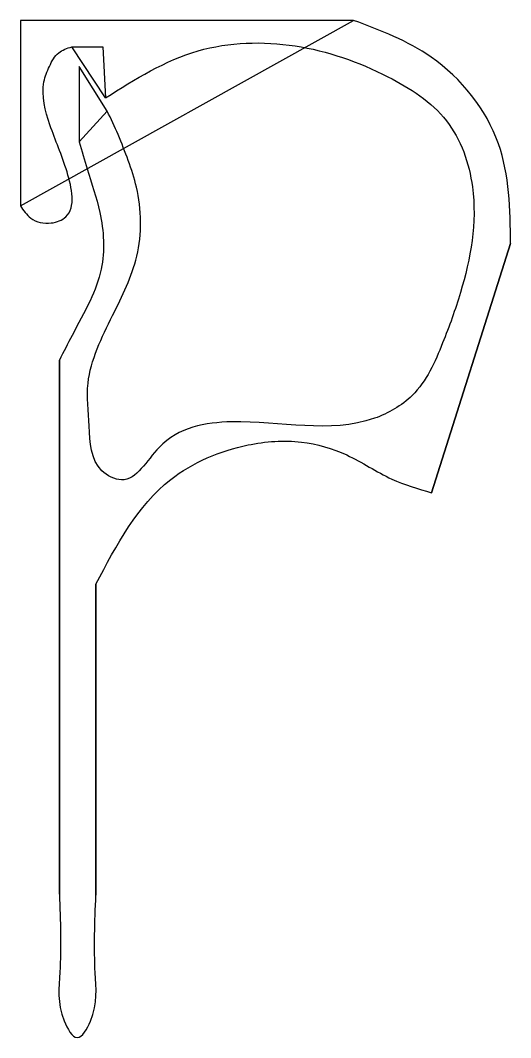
# Model space of a CAD drawing. Extents: x 0.01 to 2.7, y 0.01 to 5.59.
import ezdxf

# ---------------------------------------------------------------- set-up
doc = ezdxf.new("R2010")
doc.units = 0
doc.layers.add('Layer_1', color=7, linetype='CONTINUOUS')

msp = doc.modelspace()

# ---------------------------------------------------------------- linework, layer by layer
at = {"layer": 'Layer_1', "color": 7}
for points in [[(1.837518, 5.592942), (0.007058, 5.592942), (0.007058, 4.574607)], [(0.289504, 5.447415), (0.460827, 5.447415), (0.474718, 5.167284)], [(0.484609, 5.094732), (0.330152, 5.340193), (0.330716, 4.926083)], [(2.265285, 2.99865), (2.700054, 4.367349)], [(0.221505, 3.727263), (0.221505, 0.794032)], [(0.421849, 0.789243), (0.421849, 2.497304)], [(0.421852, 0.789243), (0.421849, 0.789243)]]:
    msp.add_lwpolyline(points, close=True, dxfattribs=at)
for points, knots in [([(2.700054, 4.367349), (2.697191, 4.555002), (2.691213, 4.946822), (2.322704, 5.409768), (1.985743, 5.536982), (1.837518, 5.592942)], [0, 0, 0, 0, 0.552538, 1.153704, 1.625836, 1.625836, 1.625836, 1.625836]), ([(0.474718, 5.167284), (0.638259, 5.27001), (0.954686, 5.468769), (1.526408, 5.484569), (1.990099, 5.321013), (2.379924, 5.073716), (2.540857, 4.613982), (2.461562, 4.185136), (2.325853, 3.810006), (2.203971, 3.534077), (1.788386, 3.298949), (1.293363, 3.433106), (0.782694, 3.342799), (0.623148, 3.021752), (0.3933, 3.136645), (0.389086, 3.363491), (0.356424, 3.654101), (0.507747, 3.96181), (0.676605, 4.29733), (0.673478, 4.607188), (0.600924, 4.823629), (0.546338, 4.962742), (0.504667, 5.051843), (0.484609, 5.094732)], [0, 0, 0, 0, 0.570466, 1.103758, 1.640903, 2.043314, 2.433473, 3.017592, 3.310569, 3.643811, 3.886294, 4.669984, 5.09295, 5.36585, 5.48492, 5.739569, 5.974638, 6.371163, 6.722342, 7.101577, 7.254437, 7.407466, 7.549486, 7.549486, 7.549486, 7.549486]), ([(0.007058, 4.574607), (0.023949, 4.549626), (0.063028, 4.491828), (0.167574, 4.468136), (0.321365, 4.529206), (0.264353, 4.791621), (0.169736, 4.99675), (0.112852, 5.210372), (0.165005, 5.340231), (0.208082, 5.421298), (0.263736, 5.43915), (0.289504, 5.447415)], [0, 0, 0, 0, 0.08818, 0.204024, 0.291397, 0.537286, 0.81266, 1.051121, 1.141114, 1.232016, 1.310389, 1.310389, 1.310389, 1.310389]), ([(0.330716, 4.926083), (0.344571, 4.876414), (0.380719, 4.746816), (0.459629, 4.522601), (0.477463, 4.26488), (0.389276, 4.041834), (0.300006, 3.881425), (0.244492, 3.772405), (0.221505, 3.727263)], [0, 0, 0, 0, 0.154595, 0.403375, 0.714851, 0.899539, 1.114513, 1.266435, 1.266435, 1.266435, 1.266435]), ([(0.421849, 2.497304), (0.535983, 2.712678), (0.725222, 3.069778), (1.198467, 3.269597), (1.540283, 3.294886), (1.812926, 3.216494), (2.02646, 3.068763), (2.19105, 3.020444), (2.265285, 2.99865)], [0, 0, 0, 0, 0.706366, 1.171187, 1.464829, 1.723427, 2.004324, 2.235106, 2.235106, 2.235106, 2.235106]), ([(0.221505, 0.794032), (0.226804, 0.648027), (0.235428, 0.410387), (0.20328, 0.165551), (0.318809, -0.040681), (0.437258, 0.162729), (0.407301, 0.407399), (0.416307, 0.643739), (0.421852, 0.789243)], [0, 0, 0, 0, 0.42745, 0.695729, 0.812523, 0.929075, 1.195226, 1.621547, 1.621547, 1.621547, 1.621547])]:
    msp.add_open_spline(points, degree=3, knots=knots, dxfattribs=at)

doc.saveas('drawing.dxf')
